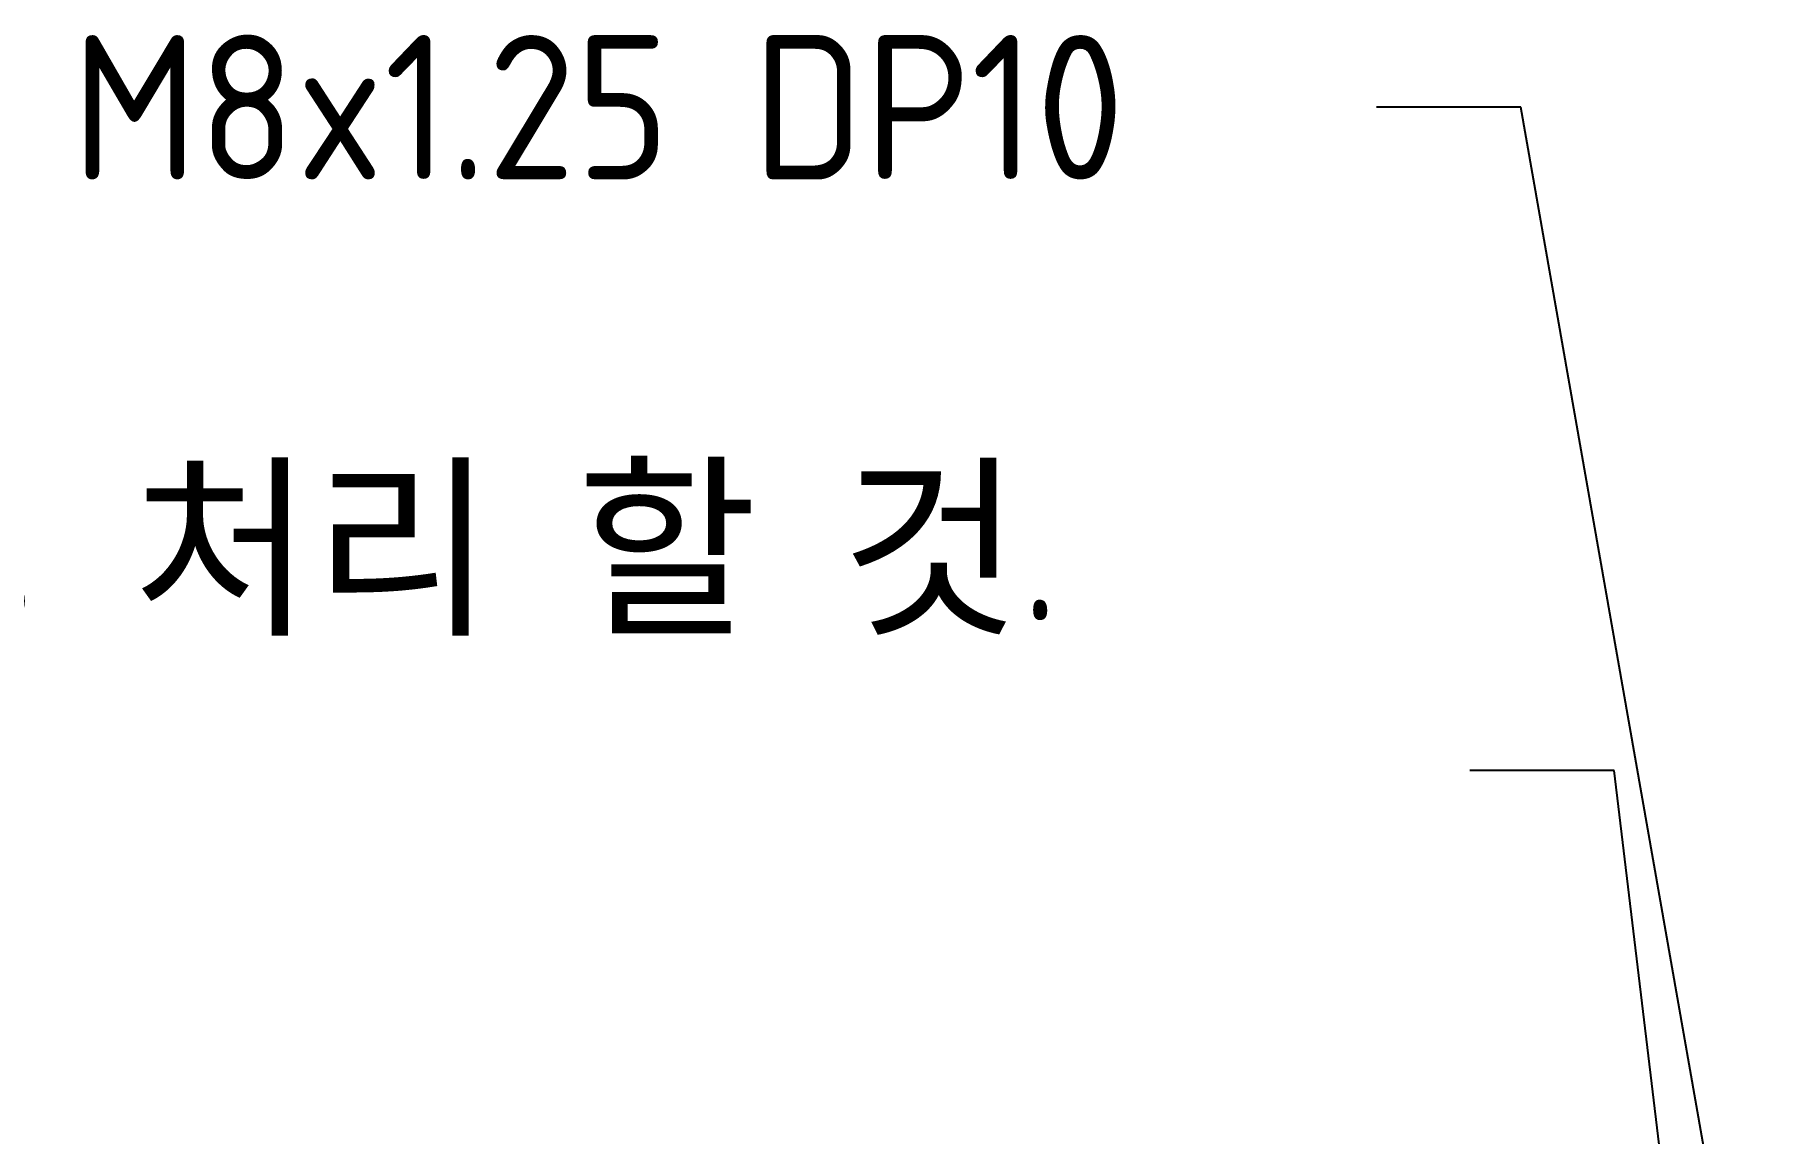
# Model space of a CAD drawing. Header units: millimetres. Extents: x 0 to 2523, y 0 to 1782.
# Drawn here: x 381.3 to 471.2, y 504.8 to 561.9 of the extents above; entities that cross this region are included whole.
import ezdxf

# ---------------------------------------------------------------- set-up
doc = ezdxf.new("R2010")
doc.units = ezdxf.units.MM
doc.header["$LTSCALE"] = 3
doc.layers.add('기호(ISO)', color=5, linetype='Continuous', lineweight=25)
doc.styles.add('치수 텍스트_PSTEK_POSCO', font='isocp.shx')
doc.dimstyles.new('치수_PSTEK_POSCO$7', dxfattribs={"dimscale": 3, "dimtxt": 2.5, "dimasz": 2.5, "dimexe": 1, "dimexo": 1.5, "dimgap": 1, "dimtad": 1, "dimrnd": 1e-08, "dimdsep": 46, "dimtxsty": '치수 텍스트_PSTEK_POSCO', "dimcen": 0.09, "dimdle": 10, "dimclrd": 7, "dimclre": 7, "dimclrt": 2, "dimadec": 1, "dimazin": 2, "dimtfac": 1, "dimtmove": 0, "dimatfit": 3, "dimfxl": 0, "dimtolj": 1, "dimlwd": -1, "dimlwe": -1, "dimarcsym": 0})

msp = doc.modelspace()

# ---------------------------------------------------------------- texts
at = {"layer": '기호(ISO)', "color": 2, "char_height": 7.5, "attachment_point": 4, "style": '치수 텍스트_PSTEK_POSCO'}
for s, insert, width, line_spacing_factor in [('{M8x1.25 DP10}', (383.2741, 558.1313), 64.825388, 0.4375), ('{\\fISOCP|b0|i0;\\H7.5000;접지면 마스킹 처리 할 것.\\P(내부)}', (321.3573, 523.6579), 131.594152, 1.78626)]:
    msp.add_mtext(s, dxfattribs=dict(at, insert=insert, width=width, line_spacing_factor=line_spacing_factor))

# ---------------------------------------------------------------- leaders
at = {"layer": '기호(ISO)', "color": 7, "annotation_type": 0, "has_hookline": 1, "hookline_direction": 1}
for points, text_width in [([(471.2107, 486.5185), (458.5995, 558.1313), (451.0995, 558.1313)], 55.5059), ([(468.3332, 483.233), (463.4515, 523.6579), (455.9515, 523.6579)], 115.8273)]:
    msp.add_leader(points, dimstyle='치수_PSTEK_POSCO$7', override={"dimtad": 0}, dxfattribs=dict(at, text_width=text_width))

doc.saveas('drawing.dxf')
